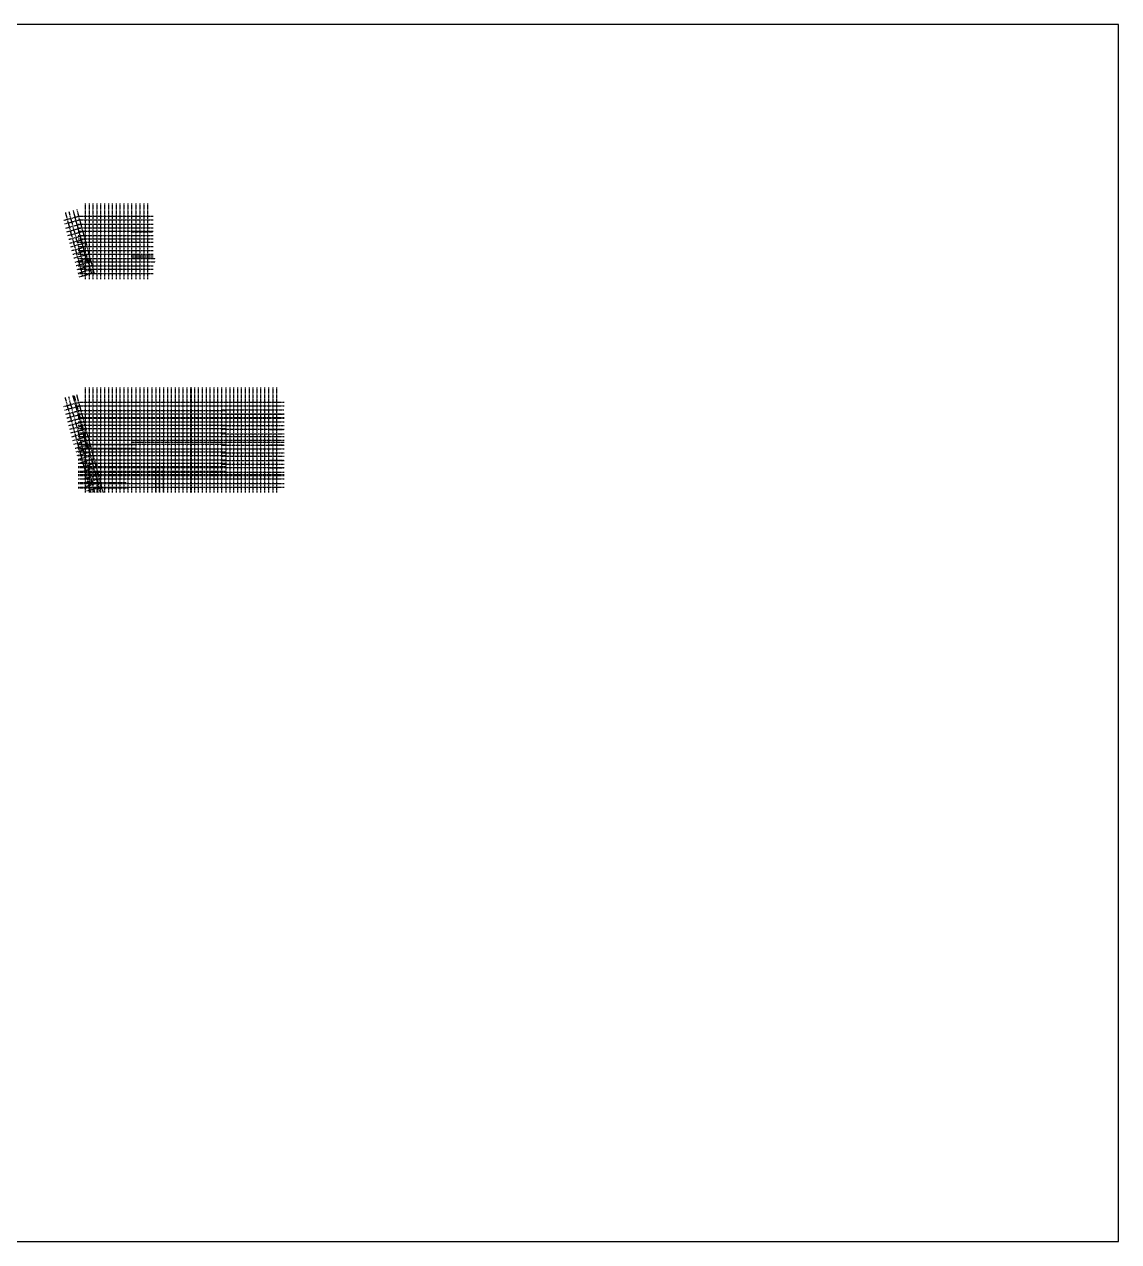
# Model space of a CAD drawing. Extents: x -678900 to 2378000, y 0 to 1700000.
# Drawn here: x 849550 to 2378000, y 0 to 1700000 of the extents above; entities that cross this region are included whole.
import ezdxf

# ---------------------------------------------------------------- set-up
doc = ezdxf.new("R2010")
doc.units = 0
doc.header["$LTSCALE"] = 1000
doc.header["$MEASUREMENT"] = 0
doc.linetypes.add('CENTER', pattern=[2, 1.25, -0.25, 0.25, -0.25])
doc.layers.get('0').update_dxf_attribs({"linetype": 'CONTINUOUS'})
doc.layers.add('AD-AXIS-AXIS', color=1, linetype='CENTER')
doc.layers.add('C-XREF-SLCT', color=7, linetype='CONTINUOUS', plot=False)
doc.styles.add('Acs', font='Tssdeng.shx', dxfattribs={"width": 0.7, "bigfont": 'Tssdchn.shx'})

# ---------------------------------------------------------------- blocks, each defined once
blk = doc.blocks.new('AcsAcadShareArea')
for points in [[(0, 0), (118900, 0), (118900, 85000), (0, 85000)], [(0, 0), (6893, 0), (6893, 2699), (0, 2699)], [(6893, 0), (28409, 0), (28409, 2708), (6893, 2708)], [(0, 733), (0, 733), (0, 0), (0, 0)]]:
    blk.add_lwpolyline(points, close=True)
at = {"insert": (597, 1991), "char_height": 1000, "width": 6073.9, "attachment_point": 1, "style": 'Acs'}
blk.add_mtext('唯一编号：', dxfattribs=at)
at = {"style": 'Acs', "width": 0.8}
blk.add_attdef('唯一编号', (7537, 861), '', height=1000, dxfattribs=at)

msp = doc.modelspace()

# ---------------------------------------------------------------- linework, layer by layer
at = {"layer": 'AD-AXIS-AXIS'}
for p, q in [((934525, 1449592), (934525, 1344075)), ((939925, 1449592), (939925, 1344075)), ((939925, 1449592), (939925, 1344075)), ((945325, 1449592), (945325, 1344075)), ((950725, 1449592), (950725, 1344075)), ((956125, 1449592), (956125, 1344075)), ((961525, 1449592), (961525, 1344075)), ((966925, 1449592), (966925, 1344075)), ((972325, 1449592), (972325, 1344075)), ((977725, 1449592), (977725, 1344075)), ((983125, 1449592), (983125, 1344075)), ((988525, 1449592), (988525, 1344075)), ((993925, 1449592), (993925, 1344075)), ((999325, 1449592), (999325, 1344075)), ((1005425, 1449592), (1005425, 1344075)), ((1010825, 1449592), (1010825, 1344075)), ((1016225, 1449592), (1016225, 1344075)), ((1021625, 1449592), (1021625, 1344075)), ((904586, 1426370), (925334, 1432008)), ((906815, 1437234), (930875, 1348695)), ((911640, 1438545), (935700, 1350007)), ((917525, 1440145), (937337, 1367239)), ((920083, 1430736), (937338, 1367239)), ((922737, 1441561), (946797, 1353022)), ((924580, 1432177), (1029625, 1432177)), ((905936, 1421400), (926684, 1427038)), ((907536, 1415513), (928284, 1421151)), ((908952, 1410302), (929700, 1415940)), ((924580, 1427027), (1029625, 1427027)), ((924580, 1420927), (1029625, 1420927)), ((924580, 1415927), (1029625, 1415927)), ((924580, 1411127), (1029625, 1411127)), ((910368, 1405091), (931116, 1410729)), ((911811, 1399784), (932558, 1405422)), ((913227, 1394573), (933974, 1400211)), ((914616, 1389458), (935364, 1395096)), ((924580, 1405027), (1029625, 1405027)), ((924580, 1400427), (1029625, 1400427)), ((924580, 1395627), (1029625, 1395627)), ((999325, 1410227), (1029625, 1410227)), ((916059, 1384151), (936806, 1389789)), ((917474, 1378940), (938221, 1384578)), ((917475, 1378940), (938222, 1384578)), ((918890, 1373729), (939637, 1379367)), ((918891, 1373729), (939638, 1379367)), ((924580, 1389527), (1029625, 1389527)), ((924580, 1384327), (1029625, 1384327)), ((924580, 1379227), (1029625, 1379227)), ((936199, 1377914), (943227, 1352052)), ((920463, 1367939), (941211, 1373577)), ((920464, 1367939), (941212, 1373577)), ((921800, 1363017), (942548, 1368655)), ((921802, 1363017), (942549, 1368655)), ((923216, 1357806), (943964, 1363444)), ((923218, 1357806), (943965, 1363444)), ((924579, 1373127), (1032805, 1373127)), ((924579, 1368327), (1032805, 1368327)), ((924580, 1373127), (1005425, 1373127)), ((924580, 1368327), (1005425, 1368327)), ((924580, 1362827), (1029625, 1362827)), ((1000153, 1376627), (1029625, 1376627)), ((1000153, 1373827), (1029625, 1373827)), ((924580, 1358027), (1029625, 1358027)), ((924580, 1351927), (1029625, 1351927)), ((924633, 1352595), (945380, 1358233)), ((924634, 1352595), (945381, 1358233)), ((926050, 1347384), (946797, 1353022)), ((934524, 1192632), (934524, 1046429)), ((939924, 1192632), (939924, 1046429)), ((939924, 1192632), (939924, 1046429)), ((945324, 1192632), (945324, 1046429)), ((950724, 1192632), (950724, 1046429)), ((956124, 1192632), (956124, 1046429)), ((961524, 1192632), (961524, 1046429)), ((966924, 1192632), (966924, 1046429)), ((972324, 1192632), (972324, 1046429)), ((977724, 1192632), (977724, 1046429)), ((983124, 1192632), (983124, 1046429)), ((988524, 1192632), (988524, 1046429)), ((993924, 1192632), (993924, 1046429)), ((999324, 1192632), (999324, 1046429)), ((1005424, 1192632), (1005424, 1046429)), ((1010824, 1192632), (1010824, 1046429)), ((1016224, 1192632), (1016224, 1046429)), ((1021624, 1192632), (1021624, 1046429)), ((1027724, 1192632), (1027724, 1046429)), ((1033124, 1192632), (1033124, 1046429)), ((1038524, 1192632), (1038524, 1046429)), ((1043924, 1192632), (1043924, 1046429)), ((1049324, 1192632), (1049324, 1046429)), ((1054724, 1192632), (1054724, 1046429)), ((1060124, 1192632), (1060124, 1046429)), ((1065524, 1192632), (1065524, 1046429)), ((1070924, 1192632), (1070924, 1046429)), ((1076324, 1192632), (1076324, 1046429)), ((1081724, 1192632), (1081724, 1046429)), ((1082424, 1192632), (1082424, 1046429)), ((1087124, 1192632), (1087124, 1046429)), ((1092524, 1192632), (1092524, 1046429)), ((1097924, 1192632), (1097924, 1046429)), ((1103324, 1192632), (1103324, 1046429)), ((1108724, 1192632), (1108724, 1046429)), ((1114124, 1192632), (1114124, 1046429)), ((1119524, 1192632), (1119524, 1046429)), ((1124924, 1192632), (1124924, 1046429)), ((1131024, 1192632), (1131024, 1046429)), ((1136424, 1192632), (1136424, 1046429)), ((1141824, 1192632), (1141824, 1046429)), ((1147224, 1192632), (1147224, 1046429)), ((1152624, 1192632), (1152624, 1046429)), ((1158024, 1192632), (1158024, 1046429)), ((1163424, 1192632), (1163424, 1046429)), ((1168824, 1192632), (1168824, 1046429)), ((1174224, 1192632), (1174224, 1046429)), ((1179624, 1192632), (1179624, 1046429)), ((1185024, 1192632), (1185024, 1046429)), ((1190424, 1192632), (1190424, 1046429)), ((1196424, 1192632), (1196424, 1046429)), ((1201524, 1192632), (1201524, 1046429)), ((906389, 1178796), (942359, 1046429)), ((911214, 1180107), (947541, 1046429)), ((917101, 1181707), (937337, 1107239)), ((919008, 1181170), (955502, 1046875)), ((922312, 1183123), (959458, 1046429)), ((904585, 1166370), (925332, 1172008)), ((905935, 1161400), (926683, 1167038)), ((907535, 1155513), (928282, 1161151)), ((924579, 1172177), (1212361, 1172177)), ((924579, 1167027), (1212361, 1167027)), ((924579, 1160927), (1131024, 1160927)), ((1124924, 1161527), (1212361, 1161527)), ((908951, 1150302), (929699, 1155940)), ((910367, 1145091), (931115, 1150729)), ((911809, 1139784), (932557, 1145422)), ((913225, 1134573), (933973, 1140211)), ((924579, 1155927), (1212361, 1155927)), ((924579, 1151127), (1212361, 1151127)), ((924579, 1150227), (1212361, 1150227)), ((924579, 1145027), (1212361, 1145027)), ((924579, 1140427), (1131024, 1140427)), ((1125324, 1139627), (1212361, 1139627)), ((1125986, 1155627), (1212361, 1155627)), ((914615, 1129458), (935363, 1135096)), ((916058, 1124151), (936805, 1129789)), ((917474, 1118940), (938221, 1124578)), ((924579, 1135627), (1131024, 1135627)), ((924579, 1129527), (1131024, 1129527)), ((924579, 1124327), (1212361, 1124327)), ((1125986, 1134727), (1212361, 1134727)), ((1125986, 1128227), (1212361, 1128227)), ((1190424, 1134027), (1212361, 1134027)), ((918890, 1113729), (939637, 1119367)), ((920463, 1107939), (941211, 1113577)), ((921800, 1103017), (942548, 1108655)), ((924044, 1113827), (1130824, 1113827)), ((924579, 1119227), (1212361, 1119227)), ((924579, 1113127), (1005424, 1113127)), ((924579, 1108327), (1005424, 1108327)), ((924579, 1107327), (1212361, 1107327)), ((1000152, 1116627), (1212361, 1116627)), ((1125324, 1112327), (1212361, 1112327)), ((1190424, 1112827), (1212361, 1112827)), ((923216, 1097806), (943964, 1103444)), ((924579, 1102827), (1131024, 1102827)), ((924579, 1098027), (1130824, 1098027)), ((924579, 1091927), (1130824, 1091927)), ((924633, 1092595), (945380, 1098233)), ((926049, 1087384), (946796, 1093022)), ((1125324, 1101827), (1212361, 1101827)), ((1125324, 1090727), (1212361, 1090727)), ((1125986, 1096827), (1212361, 1096827)), ((1190424, 1091227), (1212361, 1091227)), ((924579, 1087127), (1130824, 1087127)), ((924579, 1082427), (1130824, 1082427)), ((924579, 1081027), (1212361, 1081027)), ((924579, 1076227), (1130824, 1076227)), ((924579, 1074827), (1212361, 1074827)), ((924579, 1071127), (1212361, 1071127)), ((927648, 1081497), (948396, 1087136)), ((929248, 1075611), (949995, 1081249)), ((930664, 1070400), (951412, 1076038)), ((1032624, 1082427), (1032624, 1046429)), ((1038024, 1082427), (1038024, 1046429)), ((1043424, 1082427), (1043424, 1046429)), ((1125324, 1085827), (1212361, 1085827)), ((1190424, 1080427), (1212361, 1080427)), ((924579, 1069927), (1212361, 1069927)), ((924579, 1065127), (1212361, 1065127)), ((924579, 1060127), (991974, 1060127)), ((924579, 1058777), (1212361, 1058777)), ((932080, 1065189), (952828, 1070827)), ((933496, 1059978), (954244, 1065616)), ((934912, 1054767), (955660, 1060405)), ((936617, 1048494), (957364, 1054132)), ((952124, 1065127), (952124, 1046429)), ((924579, 1053627), (1212361, 1053627)), ((924579, 1052677), (993924, 1052677))]:
    msp.add_line(p, q, dxfattribs=at)

# ---------------------------------------------------------------- block references
at = {"layer": 'C-XREF-SLCT', "xscale": 20, "yscale": 20, "zscale": 20}
msp.add_blockref('AcsAcadShareArea', (0, 0), dxfattribs=at).add_auto_attribs({'唯一编号': '0'})

doc.saveas('drawing.dxf')
